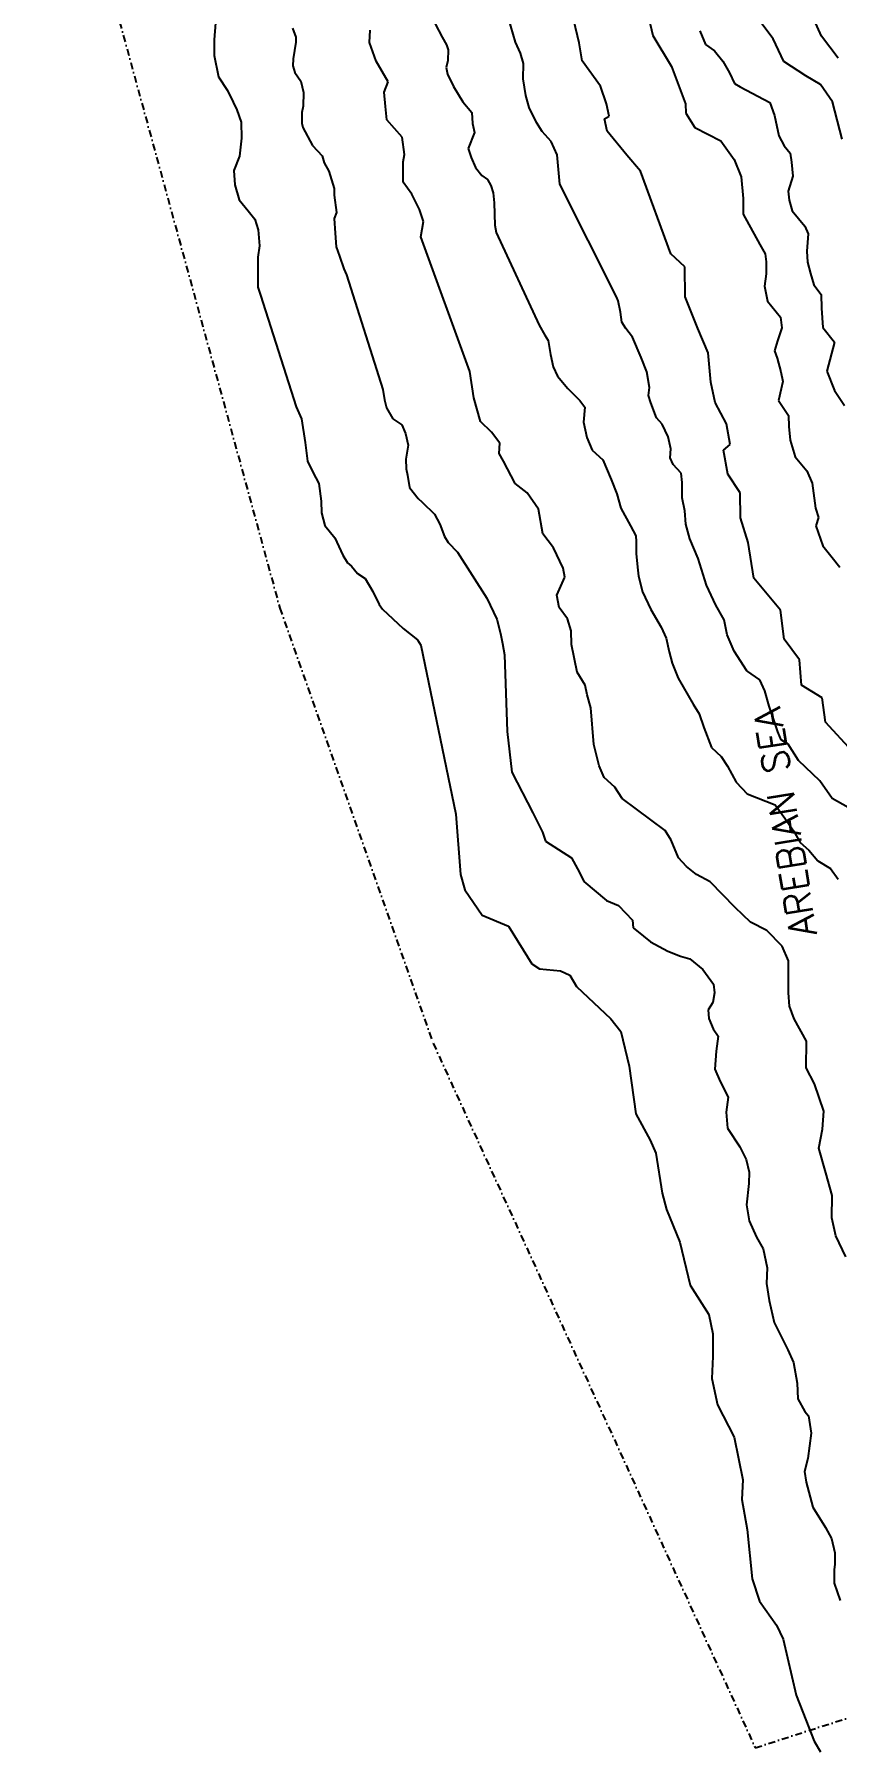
# Model space of a CAD drawing. Header units: metres. Extents: x 349664 to 353992, y 1754751 to 1758067.
# Drawn here: x 349991 to 350568, y 1754751 to 1755985 of the extents above; entities that cross this region are included whole.
import ezdxf

# ---------------------------------------------------------------- set-up
doc = ezdxf.new("R2010")
doc.units = ezdxf.units.M
doc.linetypes.add('DASHDOT', pattern=[1, 0.5, -0.25, 0, -0.25])
for name, color, linetype in [('LINE_WATER', 4, 'Continuous'), ('TEXT_MAPIN', 7, 'Continuous'), ('V_BOUND_STREAM_LINE', 7, 'DASHDOT')]:
    doc.layers.add(name, color=color, linetype=linetype)
doc.styles.get("Standard").update_dxf_attribs({"font": 'simplex.shx'})

msp = doc.modelspace()

# ---------------------------------------------------------------- linework, layer by layer
at = {"layer": 'LINE_WATER'}
for p, q in [((350382.4, 1755979.1), (350376.1, 1756006.1)), ((350430.8, 1756003.8), (350435.5, 1755984.5)), ((350556.5, 1755984), (350544.8, 1756010.4)), ((350121.1, 1755993.4), (350120.1, 1755981.4)), ((350279, 1755992.7), (350284, 1755983.3)), ((350336.7, 1755979.7), (350331.8, 1755996.9)), ((350521.8, 1755981.9), (350511.5, 1755995.7)), ((350120.1, 1755981.4), (350120.2, 1755970.1)), ((350176.4, 1755989.6), (350178.9, 1755983.3)), ((350178.9, 1755979.7), (350177, 1755967.6)), ((350178.9, 1755983.3), (350178.9, 1755979.7)), ((350231.8, 1755979.5), (350232.4, 1755988.2)), ((350236.5, 1755965.9), (350231.8, 1755979.5)), ((350284, 1755983.3), (350287.1, 1755977.8)), ((350340.2, 1755971.8), (350336.7, 1755979.7)), ((350384.6, 1755966.1), (350382.4, 1755979.1)), ((350435.5, 1755984.5), (350448.9, 1755962.2)), ((350469.3, 1755987.7), (350473.2, 1755978)), ((350529.6, 1755965.7), (350521.8, 1755981.9)), ((350568.5, 1755968.2), (350556.5, 1755984)), ((350120.2, 1755970.1), (350123.3, 1755954.8)), ((350177, 1755967.6), (350176.8, 1755962.7)), ((350288.2, 1755966.5), (350286.8, 1755961.3)), ((350287.1, 1755977.8), (350288.4, 1755974)), ((350288.4, 1755974), (350288.2, 1755966.5)), ((350342.4, 1755964.3), (350340.2, 1755971.8)), ((350397.7, 1755947.9), (350384.6, 1755966.1)), ((350473.2, 1755978), (350479.8, 1755973.3)), ((350479.8, 1755973.3), (350485.6, 1755965.9)), ((350123.3, 1755954.8), (350129.7, 1755944.8)), ((350176.8, 1755962.7), (350178.2, 1755957.8)), ((350178.2, 1755957.8), (350182.4, 1755951.5)), ((350245.2, 1755951.1), (350236.5, 1755965.9)), ((350286.8, 1755961.3), (350287.8, 1755956.6)), ((350287.8, 1755956.6), (350292.2, 1755947.7)), ((350342.3, 1755953.2), (350342.4, 1755964.3)), ((350448.9, 1755962.2), (350458.9, 1755935.4)), ((350485.6, 1755965.9), (350490.5, 1755957.7)), ((350490.5, 1755957.7), (350494, 1755949.8)), ((350545.3, 1755955.5), (350529.6, 1755965.7)), ((350555.9, 1755949.1), (350545.3, 1755955.5)), ((350129.7, 1755944.8), (350133.8, 1755936.6)), ((350182.4, 1755951.5), (350184.5, 1755943.4)), ((350184.5, 1755943.4), (350184.1, 1755933.7)), ((350242.4, 1755943.8), (350245.2, 1755951.1)), ((350243.4, 1755933.5), (350242.4, 1755943.8)), ((350292.2, 1755947.7), (350298.8, 1755936.8)), ((350344.2, 1755941.3), (350342.3, 1755953.2)), ((350402.2, 1755935.3), (350397.7, 1755947.9)), ((350494, 1755949.8), (350498.1, 1755947.6)), ((350498.1, 1755947.6), (350519.6, 1755936.2)), ((350564.6, 1755936.8), (350555.9, 1755949.1)), ((350133.8, 1755936.6), (350136.4, 1755930.9)), ((350136.4, 1755930.9), (350139.7, 1755922.2)), ((350184.1, 1755933.7), (350183.1, 1755929.1)), ((350183.1, 1755929.1), (350183.1, 1755921.4)), ((350244.2, 1755923.8), (350243.4, 1755933.5)), ((350298.8, 1755936.8), (350305.4, 1755929)), ((350346.6, 1755932.6), (350344.2, 1755941.3)), ((350351.9, 1755922), (350346.6, 1755932.6)), ((350404, 1755926.5), (350402.2, 1755935.3)), ((350458.9, 1755935.4), (350459.1, 1755928.6)), ((350519.6, 1755936.2), (350522.8, 1755927)), ((350571.5, 1755910), (350564.6, 1755936.8)), ((350139.7, 1755922.2), (350139.9, 1755910.6)), ((350183.1, 1755921.4), (350183.8, 1755918.3)), ((350183.8, 1755918.3), (350190.9, 1755905.4)), ((350255.4, 1755911.4), (350244.2, 1755923.8)), ((350305.4, 1755929), (350305.8, 1755921.1)), ((350305.8, 1755921.1), (350307.2, 1755914.6)), ((350355.8, 1755915.5), (350351.9, 1755922)), ((350400.7, 1755924.6), (350404, 1755926.5)), ((350402.6, 1755915.7), (350400.7, 1755924.6)), ((350459.1, 1755928.6), (350465.6, 1755918.3)), ((350465.6, 1755918.3), (350484.2, 1755908.7)), ((350522.8, 1755927), (350525.9, 1755912.3)), ((350139.9, 1755910.6), (350138.3, 1755897.7)), ((350190.9, 1755905.4), (350197.7, 1755898)), ((350256.9, 1755898.8), (350255.4, 1755911.4)), ((350307.2, 1755914.6), (350302.8, 1755903.2)), ((350362.3, 1755908.2), (350355.8, 1755915.5)), ((350366.7, 1755898.7), (350362.3, 1755908.2)), ((350416.7, 1755898.4), (350402.6, 1755915.7)), ((350484.2, 1755908.7), (350493.8, 1755895.4)), ((350525.9, 1755912.3), (350529.9, 1755905.1)), ((350529.9, 1755905.1), (350534.1, 1755899.8)), ((350138.3, 1755897.7), (350134.3, 1755887.3)), ((350197.7, 1755898), (350199.2, 1755893)), ((350199.2, 1755893), (350202.5, 1755886.9)), ((350256.1, 1755893.7), (350256.9, 1755898.8)), ((350256.1, 1755879), (350256.1, 1755893.7)), ((350302.8, 1755903.2), (350304.8, 1755896.8)), ((350304.8, 1755896.8), (350308.1, 1755889.6)), ((350368.7, 1755877.6), (350366.7, 1755898.7)), ((350426.5, 1755887), (350416.7, 1755898.4)), ((350493.8, 1755895.4), (350498.9, 1755882.9)), ((350534.1, 1755899.8), (350535, 1755893.4)), ((350535, 1755893.4), (350535.9, 1755883.2)), ((350134.3, 1755887.3), (350135, 1755877.1)), ((350202.5, 1755886.9), (350206.3, 1755874.5)), ((350308.1, 1755889.6), (350312.5, 1755883.7)), ((350312.5, 1755883.7), (350316.7, 1755880.9)), ((350316.7, 1755880.9), (350318.9, 1755876.5)), ((350448.3, 1755827.6), (350426.5, 1755887)), ((350498.9, 1755882.9), (350500.4, 1755867.2)), ((350535.9, 1755883.2), (350532.6, 1755872.6)), ((350135, 1755877.1), (350138.1, 1755866.3)), ((350206.3, 1755874.5), (350206.5, 1755869.7)), ((350206.5, 1755869.7), (350208, 1755857.1)), ((350262.2, 1755870.4), (350256.1, 1755879)), ((350267.7, 1755859.3), (350262.2, 1755870.4)), ((350318.9, 1755876.5), (350320.6, 1755871.3)), ((350320.6, 1755871.3), (350321.5, 1755864.1)), ((350409.3, 1755796.5), (350368.7, 1755877.6)), ((350532.6, 1755872.6), (350533.4, 1755866)), ((350138.1, 1755866.3), (350144.7, 1755858.4)), ((350144.7, 1755858.4), (350149.3, 1755852.3)), ((350208, 1755857.1), (350206.5, 1755852.8)), ((350270.7, 1755850.7), (350267.7, 1755859.3)), ((350321.5, 1755864.1), (350321.8, 1755848.2)), ((350500.4, 1755867.2), (350500.3, 1755856.1)), ((350500.3, 1755856.1), (350512.3, 1755834.1)), ((350533.4, 1755866), (350535.6, 1755858.5)), ((350535.6, 1755858.5), (350544.7, 1755847.5)), ((350149.3, 1755852.3), (350151.9, 1755844.8)), ((350151.9, 1755844.8), (350152.7, 1755833.2)), ((350206.5, 1755852.8), (350207.1, 1755842.4)), ((350268.7, 1755839.8), (350270.7, 1755850.7)), ((350321.8, 1755848.2), (350322.9, 1755842.9)), ((350322.9, 1755842.9), (350353.7, 1755776.2)), ((350544.7, 1755847.5), (350547.1, 1755841.9)), ((350152.7, 1755833.2), (350151.5, 1755825.1)), ((350207.1, 1755842.4), (350207.9, 1755832.6)), ((350207.9, 1755832.6), (350210.2, 1755825.8)), ((350304, 1755743), (350268.7, 1755839.8)), ((350512.3, 1755834.1), (350516.2, 1755827.5)), ((350547.1, 1755841.9), (350546, 1755829.3)), ((350151.5, 1755825.1), (350151.5, 1755803.5)), ((350210.2, 1755825.8), (350213.3, 1755816.8)), ((350458.4, 1755818.1), (350448.3, 1755827.6)), ((350458.6, 1755796.6), (350458.4, 1755818.1)), ((350516.2, 1755827.5), (350516.8, 1755821.7)), ((350516.8, 1755821.7), (350516.8, 1755813.1)), ((350546, 1755829.3), (350546.5, 1755821.4)), ((350546.5, 1755821.4), (350548.8, 1755813.3)), ((350213.3, 1755816.8), (350215.4, 1755812.4)), ((350215.4, 1755812.4), (350241.3, 1755729.9)), ((350516.8, 1755813.1), (350515.6, 1755804.2)), ((350548.8, 1755813.3), (350551.1, 1755805.2)), ((350151.5, 1755803.5), (350153.6, 1755797.7)), ((350153.6, 1755797.7), (350179, 1755717.5)), ((350410.5, 1755793.7), (350409.3, 1755796.5)), ((350412.2, 1755785.5), (350410.5, 1755793.7)), ((350467.7, 1755773.9), (350458.6, 1755796.6)), ((350515.6, 1755804.2), (350517.8, 1755793.6)), ((350517.8, 1755793.6), (350527.1, 1755782)), ((350551.1, 1755805.2), (350556.3, 1755798.3)), ((350556.3, 1755798.3), (350556.5, 1755788.5)), ((350413.1, 1755778.3), (350412.2, 1755785.5)), ((350527.1, 1755782), (350528.1, 1755774.3)), ((350556.5, 1755788.5), (350557.6, 1755774.6)), ((350353.7, 1755776.2), (350357.7, 1755769)), ((350357.7, 1755769), (350360.3, 1755765.3)), ((350415.9, 1755773.9), (350413.1, 1755778.3)), ((350420.9, 1755767.6), (350415.9, 1755773.9)), ((350475.1, 1755756.4), (350467.7, 1755773.9)), ((350528.1, 1755774.3), (350525.1, 1755765)), ((350557.6, 1755774.6), (350566, 1755764)), ((350360.3, 1755765.3), (350361.8, 1755755.1)), ((350427.1, 1755752.9), (350420.9, 1755767.6)), ((350477.1, 1755735.3), (350475.1, 1755756.4)), ((350525.1, 1755765), (350522.9, 1755757.8)), ((350522.9, 1755757.8), (350524.7, 1755752.6)), ((350566, 1755764), (350560.5, 1755743.2)), ((350361.8, 1755755.1), (350363.7, 1755746.3)), ((350363.7, 1755746.3), (350367, 1755739.6)), ((350431.1, 1755742.7), (350427.1, 1755752.9)), ((350524.7, 1755752.6), (350527.4, 1755742.7)), ((350306.8, 1755723.9), (350304, 1755743)), ((350367, 1755739.6), (350374.4, 1755730.7)), ((350432.9, 1755731.4), (350431.1, 1755742.7)), ((350480.2, 1755720.7), (350477.1, 1755735.3)), ((350528.8, 1755735.7), (350525.6, 1755722.1)), ((350527.4, 1755742.7), (350528.8, 1755735.7)), ((350560.5, 1755743.2), (350566, 1755729.2)), ((350241.3, 1755729.9), (350242.5, 1755722.5)), ((350242.5, 1755722.5), (350244.1, 1755716.8)), ((350311.6, 1755707), (350306.8, 1755723.9)), ((350374.4, 1755730.7), (350383, 1755722.1)), ((350383, 1755722.1), (350386.5, 1755717.3)), ((350432.2, 1755725.7), (350432.9, 1755731.4)), ((350433.9, 1755720.5), (350432.2, 1755725.7)), ((350438.1, 1755709.7), (350433.9, 1755720.5)), ((350488.4, 1755705.3), (350480.2, 1755720.7)), ((350525.6, 1755722.1), (350532.8, 1755711.3)), ((350566, 1755729.2), (350573.2, 1755718.4)), ((350179, 1755717.5), (350183, 1755709)), ((350183, 1755709), (350185.5, 1755691.8)), ((350244.1, 1755716.8), (350248.6, 1755708.9)), ((350248.6, 1755708.9), (350255.1, 1755704.7)), ((350319.4, 1755699.4), (350311.6, 1755707)), ((350386.5, 1755717.3), (350385.6, 1755706.6)), ((350442.1, 1755705), (350438.1, 1755709.7)), ((350532.8, 1755711.3), (350533.2, 1755703.4)), ((350255.1, 1755704.7), (350257.7, 1755698.4)), ((350257.7, 1755698.4), (350259.5, 1755689.9)), ((350325.4, 1755691.5), (350319.4, 1755699.4)), ((350385.6, 1755706.6), (350388, 1755695.5)), ((350388, 1755695.5), (350391.8, 1755686.4)), ((350446.5, 1755696.1), (350442.1, 1755705)), ((350448.4, 1755687.3), (350446.5, 1755696.1)), ((350490.9, 1755690.4), (350488.4, 1755705.3)), ((350533.2, 1755703.4), (350534, 1755693.7)), ((350185.5, 1755691.8), (350187.2, 1755678.4)), ((350259.5, 1755689.9), (350257.9, 1755679.9)), ((350325.1, 1755684), (350325.4, 1755691.5)), ((350328.1, 1755678.5), (350325.1, 1755684)), ((350391.8, 1755686.4), (350399.4, 1755679.4)), ((350447.8, 1755681), (350448.4, 1755687.3)), ((350486.2, 1755686.3), (350490.9, 1755690.4)), ((350489.2, 1755669.1), (350486.2, 1755686.3)), ((350534, 1755693.7), (350537.8, 1755681.6)), ((350187.2, 1755678.4), (350191.1, 1755670.7)), ((350191.1, 1755670.7), (350195.4, 1755662.4)), ((350257.9, 1755679.9), (350258.2, 1755673.1)), ((350258.2, 1755673.1), (350259.2, 1755668.5)), ((350336.4, 1755662.4), (350328.1, 1755678.5)), ((350399.4, 1755679.4), (350405.5, 1755665.3)), ((350450.1, 1755676), (350447.8, 1755681)), ((350455.8, 1755669.8), (350450.1, 1755676)), ((350537.8, 1755681.6), (350546.1, 1755671.6)), ((350546.1, 1755671.6), (350549.8, 1755662.6)), ((350195.4, 1755662.4), (350197, 1755649.8)), ((350259.2, 1755668.5), (350260.6, 1755659.6)), ((350260.6, 1755659.6), (350266.7, 1755651.7)), ((350345.2, 1755655.7), (350336.4, 1755662.4)), ((350405.5, 1755665.3), (350409.5, 1755655.1)), ((350456.5, 1755663.2), (350455.8, 1755669.8)), ((350456.4, 1755652.2), (350456.5, 1755663.2)), ((350498.2, 1755655.7), (350489.2, 1755669.1)), ((350549.8, 1755662.6), (350552.4, 1755644.7)), ((350197, 1755649.8), (350197.3, 1755641.3)), ((350266.7, 1755651.7), (350269.7, 1755649.1)), ((350269.7, 1755649.1), (350278.4, 1755640.4)), ((350353.3, 1755644), (350345.2, 1755655.7)), ((350409.5, 1755655.1), (350412.3, 1755644.6)), ((350458.4, 1755642.7), (350456.4, 1755652.2)), ((350498.3, 1755637.8), (350498.2, 1755655.7)), ((350197.3, 1755641.3), (350199.6, 1755632.2)), ((350278.4, 1755640.4), (350282.3, 1755633.2)), ((350282.3, 1755633.2), (350285.8, 1755624.3)), ((350356.4, 1755626.2), (350353.3, 1755644)), ((350412.3, 1755644.6), (350419.3, 1755631.9)), ((350459.2, 1755633.1), (350458.4, 1755642.7)), ((350462, 1755622.6), (350459.2, 1755633.1)), ((350503.9, 1755620), (350498.3, 1755637.8)), ((350552.4, 1755644.7), (350554.4, 1755637.9)), ((350554.4, 1755637.9), (350552.6, 1755632)), ((350199.6, 1755632.2), (350207, 1755623.4)), ((350207, 1755623.4), (350212.6, 1755610.9)), ((350285.8, 1755624.3), (350288.3, 1755620)), ((350364.1, 1755616.1), (350356.4, 1755626.2)), ((350419.3, 1755631.9), (350423.3, 1755624.9)), ((350423.3, 1755624.9), (350423.5, 1755620.7)), ((350423.5, 1755620.7), (350423.5, 1755612.1)), ((350468.1, 1755608.5), (350462, 1755622.6)), ((350552.6, 1755632), (350557.5, 1755617.6)), ((350212.6, 1755610.9), (350216, 1755605.4)), ((350288.3, 1755620), (350295.1, 1755613)), ((350295.1, 1755613), (350316.1, 1755580)), ((350370.9, 1755601.5), (350364.1, 1755616.1)), ((350423.5, 1755612.1), (350424.3, 1755602.4)), ((350474, 1755589.4), (350468.1, 1755608.5)), ((350508.1, 1755594.4), (350503.9, 1755620)), ((350557.5, 1755617.6), (350564.2, 1755609.2)), ((350564.2, 1755609.2), (350569.9, 1755602.4)), ((350216, 1755605.4), (350218.8, 1755603)), ((350218.8, 1755603), (350223.2, 1755597.7)), ((350223.2, 1755597.7), (350228.8, 1755594.1)), ((350372.2, 1755595.1), (350370.9, 1755601.5)), ((350424.3, 1755602.4), (350425.1, 1755595.8)), ((350425.1, 1755595.8), (350428.1, 1755584.7)), ((350228.8, 1755594.1), (350234.1, 1755584.8)), ((350234.1, 1755584.8), (350238.7, 1755575.4)), ((350366.4, 1755582.1), (350372.2, 1755595.1)), ((350428.1, 1755584.7), (350433.9, 1755571.8)), ((350480.8, 1755574.9), (350474, 1755589.4)), ((350527.2, 1755571.3), (350508.1, 1755594.4)), ((350238.7, 1755575.4), (350241.2, 1755572.2)), ((350241.2, 1755572.2), (350256, 1755558.3)), ((350316.1, 1755580), (350323.3, 1755565)), ((350368.2, 1755573.3), (350366.4, 1755582.1)), ((350374.2, 1755565.3), (350368.2, 1755573.3)), ((350433.9, 1755571.8), (350441.5, 1755559.3)), ((350486.7, 1755564.4), (350480.8, 1755574.9)), ((350529.8, 1755550.5), (350527.2, 1755571.3)), ((350323.3, 1755565), (350325.9, 1755554.7)), ((350376.7, 1755556.6), (350374.2, 1755565.3)), ((350441.5, 1755559.3), (350445, 1755551.4)), ((350488.9, 1755553.8), (350486.7, 1755564.4)), ((350256, 1755558.3), (350266.3, 1755550.1)), ((350266.3, 1755550.1), (350268.6, 1755546.2)), ((350325.9, 1755554.7), (350327.5, 1755547.4)), ((350327.5, 1755547.4), (350328.8, 1755539.3)), ((350376.9, 1755546.8), (350376.7, 1755556.6)), ((350381.1, 1755526.8), (350376.9, 1755546.8)), ((350445, 1755551.4), (350447.1, 1755541.4)), ((350493.9, 1755542), (350488.9, 1755553.8)), ((350540.9, 1755535.6), (350529.8, 1755550.5)), ((350268.6, 1755546.2), (350293.9, 1755424.7)), ((350328.8, 1755539.3), (350330.8, 1755484.1)), ((350447.1, 1755541.4), (350449.4, 1755533.3)), ((350503, 1755527.9), (350493.9, 1755542)), ((350542.3, 1755517.5), (350540.9, 1755535.6)), ((350386.8, 1755517.5), (350381.1, 1755526.8)), ((350449.4, 1755533.3), (350453.5, 1755522.5)), ((350453.5, 1755522.5), (350464.3, 1755503.8)), ((350512.4, 1755521.3), (350503, 1755527.9)), ((350388.3, 1755510.5), (350386.8, 1755517.5)), ((350390.9, 1755501.2), (350388.3, 1755510.5)), ((350515.9, 1755513.4), (350512.4, 1755521.3)), ((350518.9, 1755502.3), (350515.9, 1755513.4)), ((350557.2, 1755508.3), (350542.3, 1755517.5)), ((350392.9, 1755474.8), (350390.9, 1755501.2)), ((350464.3, 1755503.8), (350468.8, 1755496.8)), ((350525.2, 1755484), (350518.9, 1755502.3)), ((350559.6, 1755491), (350557.2, 1755508.3)), ((350468.8, 1755496.8), (350472.1, 1755487)), ((350472.1, 1755487), (350477.6, 1755472.8)), ((350578.9, 1755469.8), (350559.6, 1755491)), ((350330.8, 1755484.1), (350334.1, 1755455.1)), ((350396.8, 1755459.6), (350392.9, 1755474.8)), ((350477.6, 1755472.8), (350484.5, 1755466.2)), ((350527.6, 1755478.3), (350525.2, 1755484)), ((350532.6, 1755475.1), (350527.6, 1755478.3)), ((350540.1, 1755463.4), (350532.6, 1755475.1)), ((350484.5, 1755466.2), (350489.1, 1755459.2)), ((350555.5, 1755448.8), (350540.1, 1755463.4)), ((350334.1, 1755455.1), (350349.2, 1755425.7)), ((350400.4, 1755451.1), (350396.8, 1755459.6)), ((350408, 1755444.1), (350400.4, 1755451.1)), ((350489.1, 1755459.2), (350495.3, 1755447.7)), ((350495.3, 1755447.7), (350503.2, 1755439.5)), ((350564.4, 1755436), (350555.5, 1755448.8)), ((350413.4, 1755436), (350408, 1755444.1)), ((350444.2, 1755413), (350413.4, 1755436)), ((350503.2, 1755439.5), (350523.4, 1755431.5)), ((350579.7, 1755427.5), (350564.4, 1755436)), ((350293.9, 1755424.7), (350297.2, 1755381.4)), ((350349.2, 1755425.7), (350356.2, 1755411.8)), ((350523.4, 1755431.5), (350530.3, 1755421.9)), ((350356.2, 1755411.8), (350358.3, 1755405.5)), ((350448.7, 1755406), (350444.2, 1755413)), ((350530.3, 1755421.9), (350536.6, 1755412.7)), ((350536.6, 1755412.7), (350541.4, 1755404.5)), ((350358.3, 1755405.5), (350377, 1755393.3)), ((350453.8, 1755393.5), (350448.7, 1755406)), ((350541.4, 1755404.5), (350547.5, 1755399)), ((350547.5, 1755399), (350554, 1755391.2)), ((350377, 1755393.3), (350382.8, 1755382.9)), ((350459.5, 1755387.3), (350453.8, 1755393.5)), ((350466.8, 1755381.5), (350459.5, 1755387.3)), ((350554, 1755391.2), (350563.2, 1755385.7)), ((350297.2, 1755381.4), (350300.3, 1755370.5)), ((350382.8, 1755382.9), (350385.8, 1755376.3)), ((350385.8, 1755376.3), (350402, 1755362.8)), ((350476.6, 1755376.2), (350466.8, 1755381.5)), ((350494.6, 1755357.8), (350476.6, 1755376.2)), ((350563.2, 1755385.7), (350568.5, 1755378.2)), ((350300.3, 1755370.5), (350312.7, 1755352.2)), ((350402, 1755362.8), (350410.8, 1755359.1)), ((350312.7, 1755352.2), (350331.7, 1755344.3)), ((350410.8, 1755359.1), (350420.7, 1755348.7)), ((350505.5, 1755347.2), (350494.6, 1755357.8)), ((350331.7, 1755344.3), (350348.4, 1755317.3)), ((350420.7, 1755348.7), (350421.4, 1755343.2)), ((350421.4, 1755343.2), (350428.8, 1755337.1)), ((350428.8, 1755337.1), (350433.8, 1755333)), ((350517.3, 1755341.1), (350505.5, 1755347.2)), ((350528.3, 1755330), (350517.3, 1755341.1)), ((350433.8, 1755333), (350446.1, 1755326.4)), ((350446.1, 1755326.4), (350455.3, 1755322.7)), ((350533, 1755319.3), (350528.3, 1755330)), ((350348.4, 1755317.3), (350353.9, 1755313.6)), ((350353.9, 1755313.6), (350369, 1755312.2)), ((350369, 1755312.2), (350375.8, 1755309.2)), ((350455.3, 1755322.7), (350462.1, 1755320.9)), ((350462.1, 1755320.9), (350471.4, 1755313.2)), ((350471.4, 1755313.2), (350478.9, 1755302.7)), ((350532.9, 1755296.5), (350533, 1755319.3)), ((350375.8, 1755309.2), (350380.5, 1755301)), ((350380.5, 1755301), (350405.2, 1755277.7)), ((350478.9, 1755302.7), (350479.8, 1755296.5)), ((350478.5, 1755289.4), (350475.1, 1755284.2)), ((350479.8, 1755296.5), (350478.5, 1755289.4)), ((350533.7, 1755286.8), (350532.9, 1755296.5)), ((350405.2, 1755277.7), (350412.3, 1755268.5)), ((350475.1, 1755284.2), (350475.7, 1755277.9)), ((350475.7, 1755277.9), (350478.8, 1755270.5)), ((350536.9, 1755277.6), (350533.7, 1755286.8)), ((350545.8, 1755261.7), (350536.9, 1755277.6)), ((350412.3, 1755268.5), (350418.3, 1755243.7)), ((350478.8, 1755270.5), (350482.4, 1755265.2)), ((350482.4, 1755265.2), (350481, 1755254.5)), ((350481, 1755254.5), (350480, 1755241.6)), ((350545.5, 1755242.6), (350545.8, 1755261.7)), ((350418.3, 1755243.7), (350423.1, 1755209.4)), ((350480, 1755241.6), (350483.9, 1755232.7)), ((350551.7, 1755230.9), (350545.5, 1755242.6)), ((350483.9, 1755232.7), (350489.5, 1755221.5)), ((350558.3, 1755211.4), (350551.7, 1755230.9)), ((350489.5, 1755221.5), (350488.2, 1755210.7)), ((350423.1, 1755209.4), (350433.4, 1755190.6)), ((350488.2, 1755210.7), (350489, 1755199.2)), ((350557.3, 1755198.3), (350558.3, 1755211.4)), ((350433.4, 1755190.6), (350437.6, 1755181.1)), ((350489, 1755199.2), (350497.9, 1755185.8)), ((350554.6, 1755184.8), (350557.3, 1755198.3)), ((350437.6, 1755181.1), (350442.2, 1755152.5)), ((350497.9, 1755185.8), (350502.6, 1755176.7)), ((350502.6, 1755176.7), (350504.6, 1755167.5)), ((350559.7, 1755167), (350554.6, 1755184.8)), ((350504.6, 1755167.5), (350504.3, 1755159.4)), ((350564.3, 1755150.8), (350559.7, 1755167)), ((350442.2, 1755152.5), (350445.2, 1755140.7)), ((350504.3, 1755159.4), (350502.7, 1755144.1)), ((350445.2, 1755140.7), (350454.8, 1755117.2)), ((350502.7, 1755144.1), (350504.7, 1755132.5)), ((350564, 1755134.7), (350564.3, 1755150.8)), ((350504.7, 1755132.5), (350510, 1755120.8)), ((350566.8, 1755121.7), (350564, 1755134.7)), ((350454.8, 1755117.2), (350462.3, 1755086.4)), ((350510, 1755120.8), (350514.6, 1755112.5)), ((350574.2, 1755106.7), (350566.8, 1755121.7)), ((350514.6, 1755112.5), (350517.6, 1755098.7)), ((350517.6, 1755098.7), (350517.2, 1755087.4)), ((350462.3, 1755086.4), (350475.6, 1755065.1)), ((350517.2, 1755087.4), (350518.9, 1755075.3)), ((350475.6, 1755065.1), (350478.5, 1755051.3)), ((350518.9, 1755075.3), (350522.6, 1755059.5)), ((350522.6, 1755059.5), (350532.4, 1755039.9)), ((350478.5, 1755051.3), (350478.5, 1755035)), ((350478.5, 1755035), (350477.9, 1755019.3)), ((350532.4, 1755039.9), (350536.4, 1755030.7)), ((350536.4, 1755030.7), (350539.1, 1755015.9)), ((350477.9, 1755019.3), (350481.9, 1755000.4)), ((350539.1, 1755015.9), (350539.5, 1755004.5)), ((350539.5, 1755004.5), (350544.6, 1754995.5)), ((350481.9, 1755000.4), (350493.9, 1754977.1)), ((350544.6, 1754995.5), (350547.3, 1754992.5)), ((350547.3, 1754992.5), (350549.1, 1754980)), ((350549.1, 1754980), (350546.9, 1754961.8)), ((350493.9, 1754977.1), (350500.2, 1754946.5)), ((350546.9, 1754961.8), (350544.5, 1754952.4)), ((350500.2, 1754946.5), (350499.3, 1754932.2)), ((350544.5, 1754952.4), (350545.7, 1754944.7)), ((350545.7, 1754944.7), (350550.3, 1754926.7)), ((350499.3, 1754932.2), (350503.1, 1754910.8)), ((350550.3, 1754926.7), (350559.4, 1754912.1)), ((350503.1, 1754910.8), (350506.7, 1754875.3)), ((350559.4, 1754912.1), (350563.9, 1754904.2)), ((350563.9, 1754904.2), (350566.1, 1754893.9)), ((350566.1, 1754893.9), (350566.2, 1754885.9)), ((350566.2, 1754885.9), (350565.8, 1754881.8)), ((350565.8, 1754881.8), (350565.8, 1754872.1)), ((350506.7, 1754875.3), (350512, 1754859.1)), ((350565.8, 1754872.1), (350570.1, 1754859.7)), ((350512, 1754859.1), (350524.2, 1754842)), ((350524.2, 1754842), (350529, 1754831.9)), ((350529, 1754831.9), (350538.5, 1754791.7)), ((350538.5, 1754791.7), (350543.3, 1754779.5)), ((350543.3, 1754779.5), (350551.4, 1754758.6)), ((350551.4, 1754758.6), (350555.9, 1754751))]:
    msp.add_line(p, q, dxfattribs=at)
at = {"layer": 'V_BOUND_STREAM_LINE', "ltscale": 10}
for p, q in [((349991, 1756218.4), (350167.4, 1755572.9)), ((350167.4, 1755572.9), (350277.6, 1755260.1)), ((350277.6, 1755260.1), (350509, 1754753.8)), ((350509, 1754753.8), (350823.8, 1754855.5))]:
    msp.add_line(p, q, dxfattribs=at)

# ---------------------------------------------------------------- texts
at = {"layer": 'TEXT_MAPIN'}
msp.add_text('AREBIAN SEA', height=19.373, rotation=99.1519, dxfattribs=at).set_placement((350553.3, 1755338.8))

doc.saveas('drawing.dxf')
